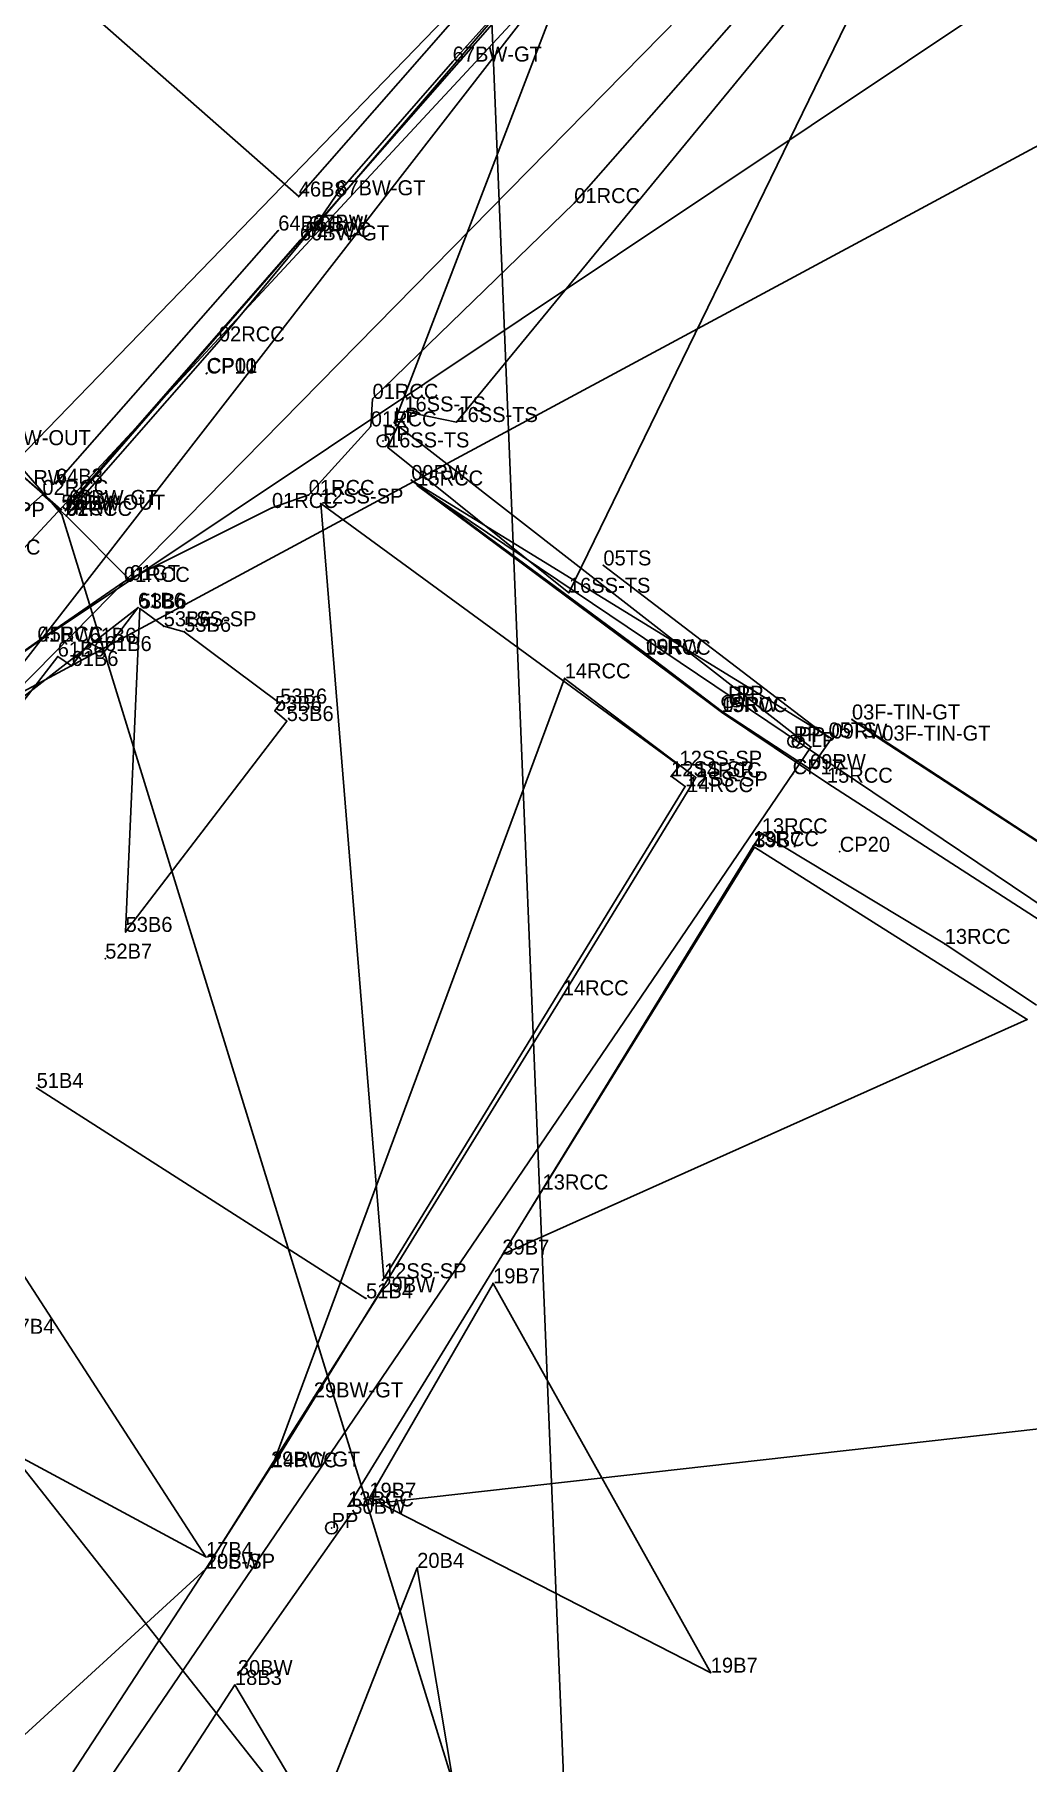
# Model space of a CAD drawing. Extents: x 236232 to 236391, y 2630445 to 2630682.
# Drawn here: x 236305.9 to 236338.9, y 2630496 to 2630553.6 of the extents above; entities that cross this region are included whole.
import ezdxf

# ---------------------------------------------------------------- set-up
doc = ezdxf.new("R2010")
doc.units = 0
for name, color, linetype in [('01GT', 11, 'CONTINUOUS'), ('01RCC', 8, 'CONTINUOUS'), ('02RCC', 8, 'CONTINUOUS'), ('03F', 6, 'CONTINUOUS'), ('04RCC', 8, 'CONTINUOUS'), ('05TS', 3, 'CONTINUOUS'), ('09RW', 8, 'CONTINUOUS'), ('10S', 56, 'CONTINUOUS'), ('12SS', 56, 'CONTINUOUS'), ('13RCC', 8, 'CONTINUOUS'), ('14RCC', 8, 'CONTINUOUS'), ('15RCC', 8, 'CONTINUOUS'), ('16SS', 56, 'CONTINUOUS'), ('17B4', 10, 'CONTINUOUS'), ('18B3', 10, 'CONTINUOUS'), ('19B7', 10, 'CONTINUOUS'), ('20B4', 10, 'CONTINUOUS'), ('29BW', 11, 'CONTINUOUS'), ('30BW', 11, 'CONTINUOUS'), ('39B7', 10, 'CONTINUOUS'), ('45BW', 11, 'CONTINUOUS'), ('46B8', 10, 'CONTINUOUS'), ('51B4', 10, 'CONTINUOUS'), ('52B7', 10, 'CONTINUOUS'), ('53B6', 10, 'CONTINUOUS'), ('55BW', 11, 'CONTINUOUS'), ('60BW', 11, 'CONTINUOUS'), ('61B6', 10, 'CONTINUOUS'), ('64B3', 10, 'CONTINUOUS'), ('67BW', 11, 'CONTINUOUS'), ('CP01', 8, 'CONTINUOUS'), ('CP10', 8, 'CONTINUOUS'), ('CP17', 8, 'CONTINUOUS'), ('CP20', 8, 'CONTINUOUS'), ('LP', 210, 'CONTINUOUS'), ('PP', 211, 'CONTINUOUS'), ('RW', 8, 'CONTINUOUS'), ('SS', 56, 'CONTINUOUS'), ('TP', 210, 'CONTINUOUS'), ('TR', 80, 'CONTINUOUS')]:
    doc.layers.add(name, color=color, linetype=linetype)

msp = doc.modelspace()

# ---------------------------------------------------------------- linework, layer by layer
at = {"layer": '01GT'}
for p, q in [((236309.064, 2630535.398), (236306.93, 2630537.555)), ((236306.93, 2630537.555), (236309.064, 2630535.398))]:
    msp.add_line(p, q, dxfattribs=at)
for p in [(236306.93, 2630537.555), (236309.064, 2630535.398)]:
    msp.add_point(p, dxfattribs=at)
at = {"layer": '01RCC'}
for p, q in [((236346.024, 2630573.171), (236296.072, 2630522.311)), ((236323.853, 2630547.954), (236344.232, 2630571.169)), ((236317.137, 2630541.436), (236323.853, 2630547.954)), ((236317.078, 2630540.519), (236317.137, 2630541.436)), ((236315.013, 2630538.235), (236317.078, 2630540.519)), ((236313.789, 2630537.801), (236315.013, 2630538.235)), ((236308.861, 2630535.338), (236313.789, 2630537.801)), ((236305.983, 2630533.35), (236308.861, 2630535.338)), ((236303.706, 2630531.762), (236305.983, 2630533.35))]:
    msp.add_line(p, q, dxfattribs=at)
for p in [(236323.853, 2630547.954), (236317.137, 2630541.436), (236317.078, 2630540.519), (236315.013, 2630538.235), (236313.789, 2630537.801), (236308.861, 2630535.338), (236305.983, 2630533.35)]:
    msp.add_point(p, dxfattribs=at)
at = {"layer": '02RCC'}
for p, q in [((236342.166, 2630577.475), (236293.723, 2630527.426)), ((236314.909, 2630546.826), (236332.572, 2630566.981)), ((236312.022, 2630543.347), (236314.909, 2630546.826)), ((236306.939, 2630537.536), (236312.022, 2630543.347)), ((236303.89, 2630536.25), (236306.148, 2630538.237)), ((236306.148, 2630538.237), (236306.939, 2630537.536))]:
    msp.add_line(p, q, dxfattribs=at)
for p in [(236314.909, 2630546.826), (236312.022, 2630543.347), (236306.148, 2630538.237), (236306.939, 2630537.536)]:
    msp.add_point(p, dxfattribs=at)
at = {"layer": '03F'}
for p, q in [((236334.109, 2630530.054), (236333.098, 2630530.758)), ((236333.098, 2630530.758), (236345.991, 2630522.308)), ((236345.991, 2630522.308), (236334.109, 2630530.054))]:
    msp.add_line(p, q, dxfattribs=at)
for p in [(236333.098, 2630530.758), (236334.109, 2630530.054)]:
    msp.add_point(p, dxfattribs=at)
at = {"layer": '04RCC'}
msp.add_line((236324.55, 2630481.679), (236294.5, 2630519.785), dxfattribs=at)
at = {"layer": '05TS'}
for p, q in [((236332.32, 2630530.159), (236324.823, 2630535.889)), ((236324.823, 2630535.889), (236332.32, 2630530.159))]:
    msp.add_line(p, q, dxfattribs=at)
for p in [(236324.823, 2630535.889), (236332.32, 2630530.159)]:
    msp.add_point(p, dxfattribs=at)
at = {"layer": '09RW'}
for p, q in [((236318.428, 2630538.732), (236326.246, 2630532.94)), ((236332.419, 2630530.124), (236318.428, 2630538.732)), ((236326.246, 2630532.94), (236328.794, 2630531.013)), ((236328.794, 2630531.013), (236331.702, 2630529.104)), ((236331.702, 2630529.104), (236332.419, 2630530.124))]:
    msp.add_line(p, q, dxfattribs=at)
for p in [(236318.428, 2630538.732), (236326.246, 2630532.94), (236328.794, 2630531.013), (236332.419, 2630530.124), (236331.702, 2630529.104)]:
    msp.add_point(p, dxfattribs=at)
at = {"layer": '10S'}
for p, q in [((236311.588, 2630502.477), (236300.334, 2630492.177)), ((236303.791, 2630490.546), (236311.588, 2630502.477))]:
    msp.add_line(p, q, dxfattribs=at)
msp.add_point((236311.588, 2630502.477), dxfattribs=at)
at = {"layer": '12SS'}
for p, q in [((236327.359, 2630529.217), (236315.416, 2630537.95)), ((236315.416, 2630537.95), (236317.518, 2630512.147)), ((236327.078, 2630528.865), (236327.359, 2630529.217)), ((236317.518, 2630512.147), (236327.545, 2630528.529)), ((236327.545, 2630528.529), (236327.078, 2630528.865))]:
    msp.add_line(p, q, dxfattribs=at)
for p in [(236315.416, 2630537.95), (236327.359, 2630529.217), (236327.078, 2630528.865), (236327.545, 2630528.529), (236317.518, 2630512.147)]:
    msp.add_point(p, dxfattribs=at)
at = {"layer": '13RCC'}
for p, q in [((236329.805, 2630526.541), (236330.097, 2630526.966)), ((236330.097, 2630526.966), (236336.188, 2630523.284)), ((236322.798, 2630515.105), (236329.805, 2630526.541)), ((236336.188, 2630523.284), (236339.242, 2630521.249)), ((236316.323, 2630504.552), (236322.798, 2630515.105)), ((236358.16, 2630509.26), (236316.323, 2630504.552))]:
    msp.add_line(p, q, dxfattribs=at)
for p in [(236330.097, 2630526.966), (236329.805, 2630526.541), (236336.188, 2630523.284), (236322.798, 2630515.105), (236316.323, 2630504.552)]:
    msp.add_point(p, dxfattribs=at)
at = {"layer": '14RCC'}
for p, q in [((236323.534, 2630532.127), (236313.789, 2630505.852)), ((236327.898, 2630528.83), (236323.534, 2630532.127)), ((236327.616, 2630528.338), (236327.898, 2630528.83)), ((236323.472, 2630521.571), (236327.616, 2630528.338)), ((236313.789, 2630505.852), (236323.472, 2630521.571))]:
    msp.add_line(p, q, dxfattribs=at)
for p in [(236323.534, 2630532.127), (236327.898, 2630528.83), (236327.616, 2630528.338), (236323.472, 2630521.571), (236313.789, 2630505.852)]:
    msp.add_point(p, dxfattribs=at)
at = {"layer": '15RCC'}
for p, q in [((236318.628, 2630538.549), (236326.201, 2630532.913)), ((236358.415, 2630511.764), (236318.628, 2630538.549)), ((236326.201, 2630532.913), (236328.754, 2630531.004)), ((236328.754, 2630531.004), (236332.266, 2630528.652)), ((236332.266, 2630528.652), (236344.823, 2630520.526))]:
    msp.add_line(p, q, dxfattribs=at)
for p in [(236318.628, 2630538.549), (236326.201, 2630532.913), (236328.754, 2630531.004), (236332.266, 2630528.652)]:
    msp.add_point(p, dxfattribs=at)
at = {"layer": '16SS'}
for p, q in [((236335.908, 2630560.103), (236319.93, 2630540.664)), ((236323.676, 2630534.977), (236335.908, 2630560.103)), ((236318.197, 2630541.017), (236317.651, 2630539.819)), ((236319.93, 2630540.664), (236318.197, 2630541.017)), ((236317.651, 2630539.819), (236323.676, 2630534.977))]:
    msp.add_line(p, q, dxfattribs=at)
for p in [(236318.197, 2630541.017), (236319.93, 2630540.664), (236317.651, 2630539.819), (236323.676, 2630534.977)]:
    msp.add_point(p, dxfattribs=at)
at = {"layer": '17B4'}
for p, q in [((236311.593, 2630502.867), (236303.604, 2630515.199)), ((236303.229, 2630507.361), (236311.593, 2630502.867))]:
    msp.add_line(p, q, dxfattribs=at)
msp.add_point((236311.593, 2630502.867), dxfattribs=at)
at = {"layer": '18B3'}
for p, q in [((236312.558, 2630498.606), (236306.502, 2630489.318)), ((236321.843, 2630482.954), (236312.558, 2630498.606))]:
    msp.add_line(p, q, dxfattribs=at)
msp.add_point((236312.558, 2630498.606), dxfattribs=at)
at = {"layer": '19B7'}
for p, q in [((236321.153, 2630511.978), (236317.032, 2630504.841)), ((236328.399, 2630499.014), (236321.153, 2630511.978)), ((236317.032, 2630504.841), (236328.399, 2630499.014))]:
    msp.add_line(p, q, dxfattribs=at)
for p in [(236321.153, 2630511.978), (236317.032, 2630504.841), (236328.399, 2630499.014)]:
    msp.add_point(p, dxfattribs=at)
at = {"layer": '20B4'}
for p, q in [((236318.625, 2630502.505), (236312.486, 2630486.917)), ((236321.901, 2630482.926), (236318.625, 2630502.505))]:
    msp.add_line(p, q, dxfattribs=at)
msp.add_point((236318.625, 2630502.505), dxfattribs=at)
at = {"layer": '29BW'}
for p, q in [((236317.401, 2630511.681), (236311.588, 2630502.478)), ((236315.183, 2630508.181), (236317.401, 2630511.681)), ((236313.758, 2630505.879), (236315.183, 2630508.181)), ((236311.588, 2630502.478), (236313.758, 2630505.879))]:
    msp.add_line(p, q, dxfattribs=at)
for p in [(236317.401, 2630511.681), (236315.183, 2630508.181), (236313.758, 2630505.879), (236311.588, 2630502.478)]:
    msp.add_point(p, dxfattribs=at)
at = {"layer": '30BW'}
for p, q in [((236316.429, 2630504.305), (236312.655, 2630498.934)), ((236312.655, 2630498.934), (236316.429, 2630504.305))]:
    msp.add_line(p, q, dxfattribs=at)
for p in [(236316.429, 2630504.305), (236312.655, 2630498.934)]:
    msp.add_point(p, dxfattribs=at)
at = {"layer": '39B7'}
for p, q in [((236321.461, 2630512.936), (236329.851, 2630526.501)), ((236329.851, 2630526.501), (236338.928, 2630520.771)), ((236338.928, 2630520.771), (236321.461, 2630512.936))]:
    msp.add_line(p, q, dxfattribs=at)
for p in [(236329.851, 2630526.501), (236338.928, 2630520.771), (236321.461, 2630512.936)]:
    msp.add_point(p, dxfattribs=at)
at = {"layer": '45BW'}
for p, q in [((236306.019, 2630533.351), (236355.599, 2630566.483)), ((236361.575, 2630561.861), (236300.205, 2630528.833)), ((236302.914, 2630531.161), (236306.019, 2630533.351))]:
    msp.add_line(p, q, dxfattribs=at)
msp.add_point((236306.019, 2630533.351), dxfattribs=at)
at = {"layer": '46B8'}
for p, q in [((236291.275, 2630568.791), (236314.683, 2630548.172)), ((236314.683, 2630548.172), (236321.541, 2630556.001))]:
    msp.add_line(p, q, dxfattribs=at)
msp.add_point((236314.683, 2630548.172), dxfattribs=at)
at = {"layer": '51B4'}
for p, q in [((236305.954, 2630518.486), (236316.92, 2630511.481)), ((236316.92, 2630511.481), (236305.954, 2630518.486))]:
    msp.add_line(p, q, dxfattribs=at)
for p in [(236305.954, 2630518.486), (236316.92, 2630511.481)]:
    msp.add_point(p, dxfattribs=at)
at = {"layer": '52B7'}
msp.add_line((236308.238, 2630522.793), (236308.238, 2630522.793), dxfattribs=at)
msp.add_point((236308.238, 2630522.793), dxfattribs=at)
at = {"layer": '53B6'}
for p, q in [((236309.386, 2630534.45), (236308.916, 2630523.683)), ((236310.186, 2630533.861), (236309.386, 2630534.45)), ((236310.867, 2630533.678), (236310.186, 2630533.861)), ((236314.065, 2630531.287), (236310.867, 2630533.678)), ((236313.889, 2630531.045), (236314.065, 2630531.287)), ((236308.916, 2630523.683), (236314.282, 2630530.706)), ((236314.282, 2630530.706), (236313.889, 2630531.045))]:
    msp.add_line(p, q, dxfattribs=at)
for p in [(236309.386, 2630534.45), (236310.186, 2630533.861), (236310.867, 2630533.678), (236314.065, 2630531.287), (236313.889, 2630531.045), (236314.282, 2630530.706), (236308.916, 2630523.683)]:
    msp.add_point(p, dxfattribs=at)
at = {"layer": '55BW'}
for p, q in [((236304.305, 2630539.894), (236306.776, 2630537.743)), ((236306.776, 2630537.743), (236304.305, 2630539.894))]:
    msp.add_line(p, q, dxfattribs=at)
msp.add_point((236306.776, 2630537.743), dxfattribs=at)
at = {"layer": '60BW'}
for p, q in [((236315.007, 2630547.016), (236306.912, 2630537.714)), ((236314.722, 2630546.713), (236315.007, 2630547.016)), ((236307.031, 2630537.902), (236314.722, 2630546.713)), ((236306.912, 2630537.714), (236307.031, 2630537.902))]:
    msp.add_line(p, q, dxfattribs=at)
for p in [(236315.007, 2630547.016), (236314.722, 2630546.713), (236306.912, 2630537.714), (236307.031, 2630537.902)]:
    msp.add_point(p, dxfattribs=at)
at = {"layer": '61B6'}
for p, q in [((236301.58, 2630528.454), (236309.327, 2630534.477)), ((236309.327, 2630534.477), (236308.225, 2630533.036)), ((236307.714, 2630533.312), (236307.117, 2630532.54)), ((236308.225, 2630533.036), (236307.714, 2630533.312)), ((236306.656, 2630532.852), (236304.135, 2630529.592)), ((236307.117, 2630532.54), (236306.656, 2630532.852))]:
    msp.add_line(p, q, dxfattribs=at)
for p in [(236309.327, 2630534.477), (236307.714, 2630533.312), (236308.225, 2630533.036), (236306.656, 2630532.852), (236307.117, 2630532.54)]:
    msp.add_point(p, dxfattribs=at)
at = {"layer": '64B3'}
for p, q in [((236306.597, 2630538.612), (236313.999, 2630547.04)), ((236313.999, 2630547.04), (236306.597, 2630538.612))]:
    msp.add_line(p, q, dxfattribs=at)
for p in [(236313.999, 2630547.04), (236306.597, 2630538.612)]:
    msp.add_point(p, dxfattribs=at)
at = {"layer": '67BW'}
for p, q in [((236322.689, 2630555.889), (236315.154, 2630547.073)), ((236319.806, 2630552.667), (236322.689, 2630555.889)), ((236315.928, 2630548.215), (236319.806, 2630552.667)), ((236315.154, 2630547.073), (236315.928, 2630548.215))]:
    msp.add_line(p, q, dxfattribs=at)
for p in [(236319.806, 2630552.667), (236315.928, 2630548.215), (236315.154, 2630547.073)]:
    msp.add_point(p, dxfattribs=at)
at = {"layer": 'CP01'}
msp.add_line((236311.627, 2630542.297), (236311.627, 2630542.297), dxfattribs=at)
msp.add_point((236311.627, 2630542.297), dxfattribs=at)
at = {"layer": 'CP10'}
msp.add_line((236311.61, 2630542.279), (236311.61, 2630542.279), dxfattribs=at)
msp.add_point((236311.61, 2630542.279), dxfattribs=at)
at = {"layer": 'CP17'}
msp.add_line((236331.126, 2630528.934), (236331.126, 2630528.934), dxfattribs=at)
msp.add_point((236331.126, 2630528.934), dxfattribs=at)
at = {"layer": 'CP20'}
msp.add_line((236332.693, 2630526.353), (236332.693, 2630526.353), dxfattribs=at)
msp.add_point((236332.693, 2630526.353), dxfattribs=at)
at = {"layer": 'LP'}
for p, q in [((236317.863, 2630540.641), (236323.496, 2630555.324)), ((236331.731, 2630529.839), (236317.863, 2630540.641)), ((236294.357, 2630474.861), (236331.731, 2630529.839))]:
    msp.add_line(p, q, dxfattribs=at)
for p in [(236317.863, 2630540.641), (236331.731, 2630529.839)]:
    msp.add_point(p, dxfattribs=at)
at = {"layer": 'PP'}
for centre in [(236317.489, 2630540.036), (236328.976, 2630531.357), (236329.26, 2630531.379), (236331.159, 2630530.033), (236331.313, 2630530.004), (236315.774, 2630503.836)]:
    msp.add_circle(centre, 0.2, dxfattribs=at)
for p in [(236317.489, 2630540.036), (236328.976, 2630531.357), (236329.26, 2630531.379), (236331.159, 2630530.033), (236331.313, 2630530.004), (236315.774, 2630503.836)]:
    msp.add_point(p, dxfattribs=at)
at = {"layer": 'SS'}
msp.add_line((236311.269, 2630533.86), (236311.269, 2630533.86), dxfattribs=at)
msp.add_point((236311.269, 2630533.86), dxfattribs=at)
at = {"layer": 'TP'}
for p, q in [((236324.067, 2630481.55), (236319.139, 2630602.4)), ((236284.902, 2630562.939), (236306.798, 2630537.579)), ((236306.798, 2630537.579), (236324.067, 2630481.55))]:
    msp.add_line(p, q, dxfattribs=at)
msp.add_point((236306.798, 2630537.579), dxfattribs=at)
at = {"layer": 'TR'}
for p, q in [((236323.49, 2630555.804), (236277.877, 2630506.689)), ((236281.082, 2630501.207), (236323.49, 2630555.804))]:
    msp.add_line(p, q, dxfattribs=at)

# ---------------------------------------------------------------- texts
at = {"layer": '01GT'}
for p in [(236306.93, 2630537.555), (236309.064, 2630535.398)]:
    msp.add_text('01GT', height=0.5, dxfattribs=at).set_placement(p)
at = {"layer": '01RCC'}
for p in [(236323.853, 2630547.954), (236317.137, 2630541.436), (236317.078, 2630540.519), (236315.013, 2630538.235), (236313.789, 2630537.801), (236308.861, 2630535.338), (236305.983, 2630533.35)]:
    msp.add_text('01RCC', height=0.5, dxfattribs=at).set_placement(p)
at = {"layer": '02RCC'}
for p in [(236314.909, 2630546.826), (236312.022, 2630543.347), (236306.148, 2630538.237), (236306.939, 2630537.536), (236303.89, 2630536.25)]:
    msp.add_text('02RCC', height=0.5, dxfattribs=at).set_placement(p)
at = {"layer": '03F'}
for p in [(236333.098, 2630530.758), (236334.109, 2630530.054)]:
    msp.add_text('03F-TIN-GT', height=0.5, dxfattribs=at).set_placement(p)
at = {"layer": '05TS'}
for p in [(236324.823, 2630535.889), (236332.32, 2630530.159)]:
    msp.add_text('05TS', height=0.5, dxfattribs=at).set_placement(p)
at = {"layer": '09RW'}
for p in [(236318.428, 2630538.732), (236326.246, 2630532.94), (236328.794, 2630531.013), (236332.419, 2630530.124), (236331.702, 2630529.104)]:
    msp.add_text('09RW', height=0.5, dxfattribs=at).set_placement(p)
at = {"layer": '10S'}
msp.add_text('10S-SP', height=0.5, dxfattribs=at).set_placement((236311.588, 2630502.477))
at = {"layer": '12SS'}
for p in [(236315.416, 2630537.95), (236327.359, 2630529.217), (236327.078, 2630528.865), (236327.545, 2630528.529), (236317.518, 2630512.147)]:
    msp.add_text('12SS-SP', height=0.5, dxfattribs=at).set_placement(p)
at = {"layer": '13RCC'}
for p in [(236330.097, 2630526.966), (236329.805, 2630526.541), (236336.188, 2630523.284), (236322.798, 2630515.105), (236316.323, 2630504.552)]:
    msp.add_text('13RCC', height=0.5, dxfattribs=at).set_placement(p)
at = {"layer": '14RCC'}
for p in [(236323.534, 2630532.127), (236327.898, 2630528.83), (236327.616, 2630528.338), (236323.472, 2630521.571), (236313.789, 2630505.852)]:
    msp.add_text('14RCC', height=0.5, dxfattribs=at).set_placement(p)
at = {"layer": '15RCC'}
for p in [(236318.628, 2630538.549), (236326.201, 2630532.913), (236328.754, 2630531.004), (236332.266, 2630528.652)]:
    msp.add_text('15RCC', height=0.5, dxfattribs=at).set_placement(p)
at = {"layer": '16SS'}
for p in [(236318.197, 2630541.017), (236319.93, 2630540.664), (236317.651, 2630539.819), (236323.676, 2630534.977)]:
    msp.add_text('16SS-TS', height=0.5, dxfattribs=at).set_placement(p)
at = {"layer": '17B4'}
for p in [(236304.985, 2630510.299), (236311.593, 2630502.867)]:
    msp.add_text('17B4', height=0.5, dxfattribs=at).set_placement(p)
at = {"layer": '18B3'}
msp.add_text('18B3', height=0.5, dxfattribs=at).set_placement((236312.558, 2630498.606))
at = {"layer": '19B7'}
for p in [(236321.153, 2630511.978), (236317.032, 2630504.841), (236328.399, 2630499.014)]:
    msp.add_text('19B7', height=0.5, dxfattribs=at).set_placement(p)
at = {"layer": '20B4'}
msp.add_text('20B4', height=0.5, dxfattribs=at).set_placement((236318.625, 2630502.505))
at = {"layer": '29BW'}
for s, p in [('29BW', (236317.401, 2630511.681)), ('29BW-GT', (236315.183, 2630508.181)), ('29BW-GT', (236313.758, 2630505.879)), ('29BW', (236311.588, 2630502.478))]:
    msp.add_text(s, height=0.5, dxfattribs=at).set_placement(p)
at = {"layer": '30BW'}
for p in [(236316.429, 2630504.305), (236312.655, 2630498.934)]:
    msp.add_text('30BW', height=0.5, dxfattribs=at).set_placement(p)
at = {"layer": '39B7'}
for p in [(236329.851, 2630526.501), (236321.461, 2630512.936)]:
    msp.add_text('39B7', height=0.5, dxfattribs=at).set_placement(p)
at = {"layer": '45BW'}
msp.add_text('45BW', height=0.5, dxfattribs=at).set_placement((236306.019, 2630533.351))
at = {"layer": '46B8'}
msp.add_text('46B8', height=0.5, dxfattribs=at).set_placement((236314.683, 2630548.172))
at = {"layer": '51B4'}
for p in [(236305.954, 2630518.486), (236316.92, 2630511.481)]:
    msp.add_text('51B4', height=0.5, dxfattribs=at).set_placement(p)
at = {"layer": '52B7'}
msp.add_text('52B7', height=0.5, dxfattribs=at).set_placement((236308.238, 2630522.793))
at = {"layer": '53B6'}
for p in [(236309.386, 2630534.45), (236310.186, 2630533.861), (236310.867, 2630533.678), (236313.889, 2630531.045), (236314.065, 2630531.287), (236314.282, 2630530.706), (236308.916, 2630523.683)]:
    msp.add_text('53B6', height=0.5, dxfattribs=at).set_placement(p)
at = {"layer": '55BW'}
for p in [(236304.305, 2630539.894), (236306.776, 2630537.743)]:
    msp.add_text('55BW-OUT', height=0.5, dxfattribs=at).set_placement(p)
at = {"layer": '60BW'}
for s, p in [('60BW', (236315.007, 2630547.016)), ('60BW-GT', (236314.722, 2630546.713)), ('60BW', (236306.912, 2630537.714)), ('60BW-GT', (236307.031, 2630537.902))]:
    msp.add_text(s, height=0.5, dxfattribs=at).set_placement(p)
at = {"layer": '61B6'}
for p in [(236309.327, 2630534.477), (236307.714, 2630533.312), (236306.656, 2630532.852), (236307.117, 2630532.54), (236308.225, 2630533.036)]:
    msp.add_text('61B6', height=0.5, dxfattribs=at).set_placement(p)
at = {"layer": '64B3'}
for p in [(236313.999, 2630547.04), (236306.597, 2630538.612)]:
    msp.add_text('64B3', height=0.5, dxfattribs=at).set_placement(p)
at = {"layer": '67BW'}
for s, p in [('67BW-GT', (236319.806, 2630552.667)), ('67BW-GT', (236315.928, 2630548.215)), ('67BW', (236315.154, 2630547.073))]:
    msp.add_text(s, height=0.5, dxfattribs=at).set_placement(p)
at = {"layer": 'CP01'}
msp.add_text('CP01', height=0.5, dxfattribs=at).set_placement((236311.627, 2630542.297))
at = {"layer": 'CP10'}
msp.add_text('CP10', height=0.5, dxfattribs=at).set_placement((236311.61, 2630542.279))
at = {"layer": 'CP17'}
msp.add_text('CP17', height=0.5, dxfattribs=at).set_placement((236331.126, 2630528.934))
at = {"layer": 'CP20'}
msp.add_text('CP20', height=0.5, dxfattribs=at).set_placement((236332.693, 2630526.353))
at = {"layer": 'LP'}
for p in [(236317.863, 2630540.641), (236331.731, 2630529.839)]:
    msp.add_text('LP', height=0.5, dxfattribs=at).set_placement(p)
at = {"layer": 'PP'}
for p in [(236317.489, 2630540.036), (236305.334, 2630537.497), (236328.976, 2630531.357), (236329.26, 2630531.379), (236331.159, 2630530.033), (236331.313, 2630530.004), (236315.774, 2630503.836)]:
    msp.add_text('PP', height=0.5, dxfattribs=at).set_placement(p)
at = {"layer": 'RW'}
msp.add_text('RW', height=0.5, dxfattribs=at).set_placement((236305.845, 2630538.563))
at = {"layer": 'SS'}
msp.add_text('SS-SP', height=0.5, dxfattribs=at).set_placement((236311.269, 2630533.86))
at = {"layer": 'TP'}
msp.add_text('TP', height=0.5, dxfattribs=at).set_placement((236306.798, 2630537.579))

doc.saveas('drawing.dxf')
